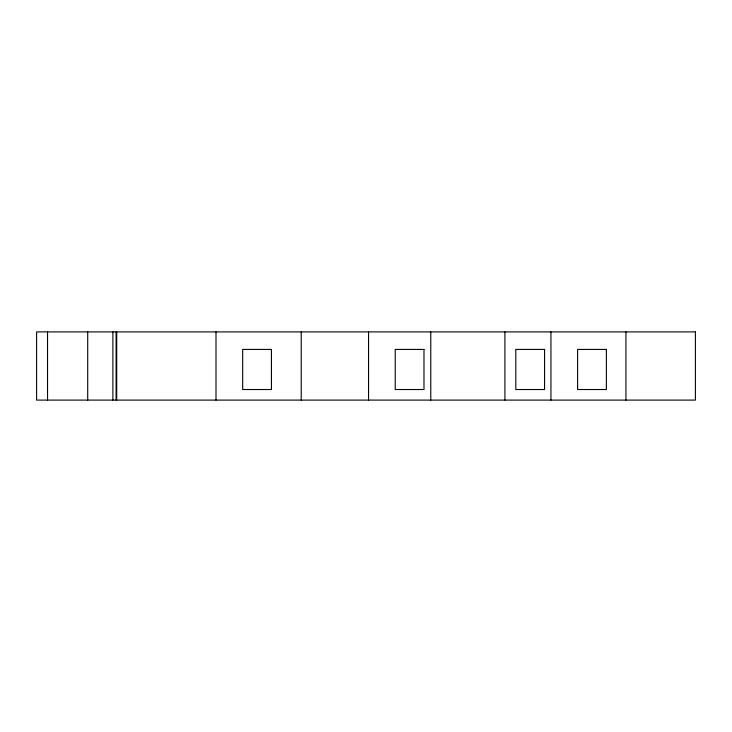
<?xml version="1.0" encoding="UTF-8"?>
<svg xmlns="http://www.w3.org/2000/svg" width="732" height="732" viewBox="0 0 732 732"><rect width="100%" height="100%" fill="white"/><g stroke="black" fill="none" stroke-linecap="round" stroke-linejoin="round"><path stroke-width="1.1" d="M625.942 331.907L625.942 400.093M550.94 331.907L550.94 400.093M504.915 331.907L504.915 400.093M430.773 331.907L430.773 400.093M368.553 331.907L368.553 400.093M301.227 331.907L301.227 400.093M216.004 331.907L216.004 400.093M116.708 331.907L116.708 400.093M116.104 331.907L116.104 400.093M112.884 331.907L112.884 400.093M87.703 331.907L87.703 400.093M47.534 331.907L47.534 400.093M695.4 331.907L36.6 331.907L36.6 400.093L695.4 400.093L695.4 331.907M271.435 349.42L242.667 349.42L242.667 389.525L271.435 389.525L271.435 349.42M423.984 349.42L395.225 349.42L395.225 389.525L423.984 389.525L423.984 349.42M544.571 349.42L515.804 349.42L515.804 389.525L544.571 389.525L544.571 349.42M606.371 349.42L577.603 349.42L577.603 389.525L606.371 389.525L606.371 349.42"/></g></svg>
